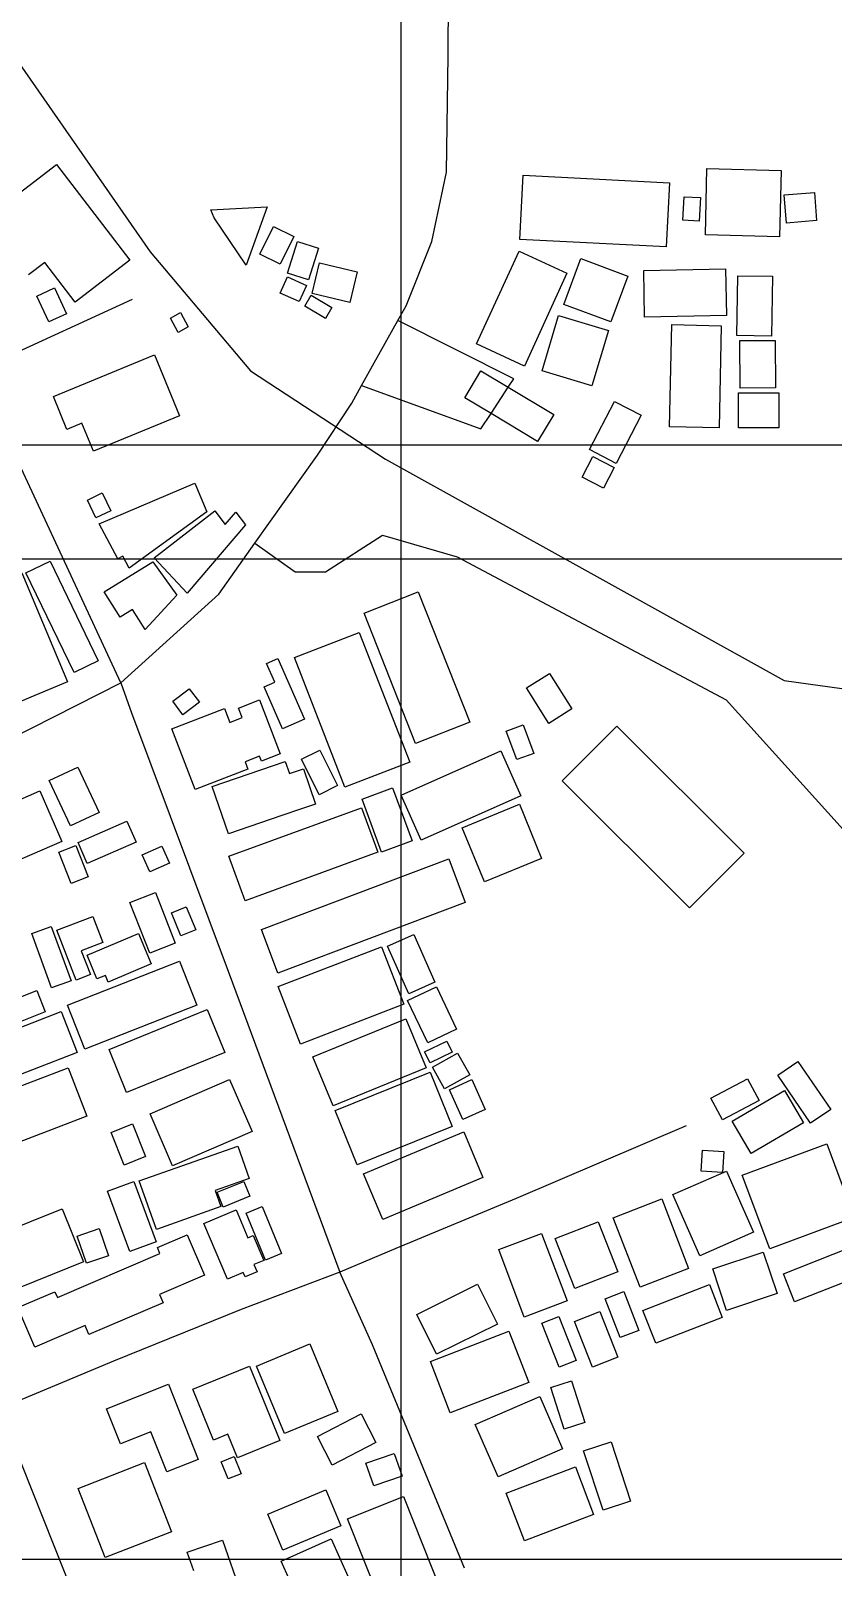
# Model space of a CAD drawing. Header units: metres. Extents: x 375284 to 378017, y 725251 to 730423.
# Drawn here: x 376325.9 to 376486.4, y 727598.4 to 727905.6 of the extents above; entities that cross this region are included whole.
import ezdxf

# ---------------------------------------------------------------- set-up
doc = ezdxf.new("R2010")
doc.units = ezdxf.units.M
for name, color, linetype in [('BUILDINGS', 7, 'Continuous'), ('GRID', 4, 'Continuous'), ('PLOT', 1, 'Continuous'), ('RIVERS', 5, 'Continuous'), ('ROADS', 8, 'Continuous')]:
    doc.layers.add(name, color=color, linetype=linetype)

msp = doc.modelspace()

# ---------------------------------------------------------------- linework, layer by layer
at = {"layer": 'BUILDINGS'}
for p, q in [((376320.18, 727870.44), (376331.11, 727878.81)), ((376331.11, 727878.81), (376345.73, 727859.69)), ((376460.8, 727864.73), (376461.13, 727878.02)), ((376461.13, 727878.02), (376475.98, 727877.65)), ((376423.72, 727863.84), (376424.38, 727876.67)), ((376424.38, 727876.67), (376453.63, 727875.18)), ((376453.63, 727875.18), (376452.97, 727862.34)), ((376475.98, 727877.65), (376475.65, 727864.36)), ((376456.28, 727867.69), (376456.55, 727872.38)), ((376456.55, 727872.38), (376459.82, 727872.2)), ((376459.82, 727872.2), (376459.56, 727867.5)), ((376476.55, 727872.76), (376482.6, 727873.24)), ((376477.01, 727867.12), (376476.55, 727872.76)), ((376482.6, 727873.24), (376483.05, 727867.6)), ((376361.94, 727869.77), (376373.2, 727870.33)), ((376362.58, 727868.18), (376361.94, 727869.77)), ((376373.2, 727870.33), (376369.01, 727858.7)), ((376369.01, 727858.7), (376362.58, 727868.18)), ((376371.71, 727860.89), (376374.44, 727866.41)), ((376374.44, 727866.41), (376378.51, 727864.4)), ((376459.56, 727867.5), (376456.28, 727867.69)), ((376483.05, 727867.6), (376477.01, 727867.12)), ((376378.51, 727864.4), (376375.78, 727858.88)), ((376377.28, 727857.12), (376379.29, 727863.43)), ((376379.29, 727863.43), (376383.47, 727862.1)), ((376452.97, 727862.34), (376423.72, 727863.84)), ((376475.65, 727864.36), (376460.8, 727864.73)), ((376345.73, 727859.69), (376334.8, 727851.33)), ((376375.78, 727858.88), (376371.71, 727860.89)), ((376383.47, 727862.1), (376381.45, 727855.79)), ((376415.04, 727842.94), (376423.55, 727861.52)), ((376423.55, 727861.52), (376433.14, 727857.13)), ((376432.51, 727850.85), (376435.94, 727860.03)), ((376435.94, 727860.03), (376445.33, 727856.53)), ((376328.73, 727859.26), (376325.48, 727856.79)), ((376334.8, 727851.33), (376328.73, 727859.26)), ((376375.81, 727853.12), (376377.28, 727856.37)), ((376381.45, 727855.79), (376377.28, 727857.12)), ((376377.28, 727856.37), (376381.07, 727854.66)), ((376382.23, 727853.02), (376383.69, 727859.14)), ((376383.69, 727859.14), (376391.19, 727857.35)), ((376391.19, 727857.35), (376389.73, 727851.23)), ((376433.14, 727857.13), (376424.63, 727838.54)), ((376445.33, 727856.53), (376441.89, 727847.34)), ((376448.49, 727857.65), (376464.83, 727857.94)), ((376448.65, 727848.3), (376448.49, 727857.65)), ((376464.83, 727857.94), (376465, 727848.61)), ((376467.07, 727844.65), (376467.29, 727856.59)), ((376467.29, 727856.59), (376474.25, 727856.47)), ((376474.25, 727856.47), (376474.02, 727844.53)), ((376327.15, 727852.53), (376330.66, 727854.17)), ((376330.66, 727854.17), (376333.08, 727849)), ((376381.07, 727854.66), (376379.61, 727851.41)), ((376329.58, 727847.35), (376327.15, 727852.53)), ((376379.61, 727851.41), (376375.81, 727853.12)), ((376380.71, 727850.52), (376381.97, 727852.68)), ((376384.88, 727848.06), (376380.71, 727850.52)), ((376381.97, 727852.68), (376386.15, 727850.22)), ((376389.73, 727851.23), (376382.23, 727853.02)), ((376441.89, 727847.34), (376432.51, 727850.85)), ((376333.08, 727849), (376329.58, 727847.35)), ((376353.87, 727848.12), (376355.9, 727849.21)), ((376355.39, 727845.27), (376353.87, 727848.12)), ((376355.9, 727849.21), (376357.43, 727846.35)), ((376386.15, 727850.22), (376384.88, 727848.06)), ((376428.18, 727837.56), (376431.47, 727848.61)), ((376431.47, 727848.61), (376441.42, 727845.65)), ((376465, 727848.61), (376448.65, 727848.3)), ((376357.43, 727846.35), (376355.39, 727845.27)), ((376441.42, 727845.65), (376438.13, 727834.6)), ((376453.63, 727826.37), (376454.08, 727846.82)), ((376454.08, 727846.82), (376463.98, 727846.6)), ((376463.98, 727846.6), (376463.54, 727826.15)), ((376474.02, 727844.53), (376467.07, 727844.65)), ((376424.63, 727838.54), (376415.04, 727842.94)), ((376467.67, 727843.61), (376474.76, 727843.66)), ((376467.75, 727834.13), (376467.67, 727843.61)), ((376474.76, 727843.66), (376474.84, 727834.19)), ((376330.47, 727832.44), (376350.66, 727840.77)), ((376350.66, 727840.77), (376355.68, 727828.61)), ((376412.7, 727832.17), (376415.94, 727837.56)), ((376415.94, 727837.56), (376421.35, 727834.32)), ((376438.13, 727834.6), (376428.18, 727837.56)), ((376333.18, 727825.87), (376330.47, 727832.44)), ((376417.96, 727829.02), (376412.7, 727832.17)), ((376421.35, 727834.32), (376430.5, 727828.83)), ((376467.4, 727833.16), (376475.47, 727833.16)), ((376467.4, 727826.17), (376467.4, 727833.16)), ((376474.84, 727834.19), (376467.75, 727834.13)), ((376475.47, 727833.16), (376475.47, 727826.17)), ((376427.26, 727823.44), (376417.96, 727829.02)), ((376430.5, 727828.83), (376427.26, 727823.44)), ((376437.66, 727821.82), (376442.67, 727831.44)), ((376442.67, 727831.44), (376447.95, 727828.7)), ((376336.17, 727827.1), (376333.18, 727825.87)), ((376338.48, 727821.5), (376336.17, 727827.1)), ((376355.68, 727828.61), (376338.48, 727821.5)), ((376447.95, 727828.7), (376442.95, 727819.06)), ((376463.54, 727826.15), (376453.63, 727826.37)), ((376475.47, 727826.17), (376467.4, 727826.17)), ((376436.16, 727816.29), (376438.29, 727820.43)), ((376442.95, 727819.06), (376437.66, 727821.82)), ((376438.29, 727820.43), (376442.54, 727818.25)), ((376442.54, 727818.25), (376440.42, 727814.11)), ((376339.65, 727806.99), (376358.76, 727815.09)), ((376358.76, 727815.09), (376361.17, 727809.41)), ((376440.42, 727814.11), (376436.16, 727816.29)), ((376337.26, 727811.73), (376340.25, 727813.16)), ((376338.95, 727808.18), (376337.26, 727811.73)), ((376340.25, 727813.16), (376341.94, 727809.59)), ((376341.94, 727809.59), (376338.95, 727808.18)), ((376361.17, 727809.41), (376345.61, 727798.16)), ((376350.58, 727800.17), (376362.72, 727809.57)), ((376362.72, 727809.57), (376364.82, 727806.86)), ((376364.82, 727806.86), (376366.92, 727809.35)), ((376366.92, 727809.35), (376368.88, 727806.81)), ((376343.34, 727799.96), (376339.65, 727806.99)), ((376368.88, 727806.81), (376357.22, 727793.1)), ((376324.95, 727797.18), (376329.8, 727799.53)), ((376329.8, 727799.53), (376339.45, 727779.6)), ((376340.65, 727793.37), (376350.36, 727799.42)), ((376344.38, 727800.51), (376343.34, 727799.96)), ((376345.61, 727798.16), (376344.38, 727800.51)), ((376350.36, 727799.42), (376355.12, 727792.76)), ((376357.22, 727793.1), (376350.58, 727800.17)), ((376324.17, 727797.19), (376333.26, 727775.38)), ((376334.61, 727777.26), (376324.95, 727797.18)), ((376343.8, 727788.33), (376340.65, 727793.37)), ((376355.12, 727792.76), (376348.79, 727785.84)), ((376392.57, 727789.12), (376403.39, 727793.39)), ((376403.39, 727793.39), (376413.69, 727767.34)), ((376346.29, 727789.87), (376343.8, 727788.33)), ((376348.79, 727785.84), (376346.29, 727789.87)), ((376402.87, 727763.07), (376392.57, 727789.12)), ((376378.69, 727780.24), (376391.61, 727785.27)), ((376391.61, 727785.27), (376401.7, 727759.36)), ((376339.45, 727779.6), (376334.61, 727777.26)), ((376373.07, 727779.09), (376375.32, 727780.09)), ((376375.32, 727780.09), (376380.69, 727767.97)), ((376388.76, 727754.33), (376378.69, 727780.24)), ((376374.72, 727775.36), (376373.07, 727779.09)), ((376425.04, 727774.19), (376429.65, 727777.1)), ((376429.65, 727777.1), (376434.13, 727770.01)), ((376333.26, 727775.38), (376323.87, 727771.46)), ((376354.36, 727771.54), (376357.64, 727774.01)), ((376357.64, 727774.01), (376359.65, 727771.31)), ((376372.57, 727774.41), (376374.72, 727775.36)), ((376376.3, 727766.02), (376372.57, 727774.41)), ((376429.52, 727767.09), (376425.04, 727774.19)), ((376356.37, 727768.84), (376354.36, 727771.54)), ((376359.65, 727771.31), (376356.37, 727768.84)), ((376367.45, 727770.15), (376371.64, 727771.78)), ((376371.64, 727771.78), (376375.81, 727761.01)), ((376354.13, 727766.02), (376364.65, 727770.08)), ((376364.65, 727770.08), (376365.73, 727767.3)), ((376365.73, 727767.3), (376368.18, 727768.25)), ((376368.18, 727768.25), (376367.45, 727770.15)), ((376380.69, 727767.97), (376376.3, 727766.02)), ((376413.69, 727767.34), (376402.87, 727763.07)), ((376434.13, 727770.01), (376429.52, 727767.09)), ((376358.82, 727753.88), (376354.13, 727766.02)), ((376421.01, 727765.54), (376424.39, 727766.78)), ((376423.11, 727759.86), (376421.01, 727765.54)), ((376424.39, 727766.78), (376426.48, 727761.1)), ((376432.21, 727755.6), (376443.1, 727766.52)), ((376443.1, 727766.52), (376468.55, 727741.14)), ((376380.04, 727759.93), (376383.72, 727761.77)), ((376383.72, 727761.77), (376387.26, 727754.69)), ((376399.96, 727752.73), (376419.89, 727761.61)), ((376419.89, 727761.61), (376423.91, 727752.61)), ((376329.61, 727755.68), (376335.35, 727758.37)), ((376335.35, 727758.37), (376339.61, 727749.28)), ((376362.19, 727754.48), (376376.82, 727759.49)), ((376371.68, 727760.54), (376368.78, 727759.42)), ((376368.78, 727759.42), (376369.34, 727757.95)), ((376372.06, 727759.56), (376371.68, 727760.54)), ((376375.81, 727761.01), (376372.06, 727759.56)), ((376376.82, 727759.49), (376377.64, 727757.08)), ((376383.58, 727752.84), (376380.04, 727759.93)), ((376401.7, 727759.36), (376388.76, 727754.33)), ((376426.48, 727761.1), (376423.11, 727759.86)), ((376333.86, 727746.59), (376329.61, 727755.68)), ((376369.34, 727757.95), (376358.82, 727753.88)), ((376377.64, 727757.08), (376380.45, 727758.04)), ((376380.45, 727758.04), (376382.86, 727750.97)), ((376457.66, 727730.22), (376432.21, 727755.6)), ((376317.78, 727749.26), (376327.78, 727753.59)), ((376327.78, 727753.59), (376332.16, 727743.46)), ((376365.44, 727745), (376362.19, 727754.48)), ((376387.26, 727754.69), (376383.58, 727752.84)), ((376392.2, 727751.94), (376398.29, 727754.19)), ((376396.08, 727741.38), (376392.2, 727751.94)), ((376398.29, 727754.19), (376402.17, 727743.62)), ((376403.97, 727743.73), (376399.96, 727752.73)), ((376423.91, 727752.61), (376403.97, 727743.73)), ((376339.61, 727749.28), (376333.86, 727746.59)), ((376365.55, 727740.53), (376392.05, 727750.23)), ((376380.06, 727750.01), (376376.15, 727748.66)), ((376382.86, 727750.97), (376380.06, 727750.01)), ((376392.05, 727750.23), (376395.31, 727741.33)), ((376412.21, 727746.23), (376423.63, 727750.93)), ((376423.63, 727750.93), (376428.07, 727740.1)), ((376335.39, 727743.3), (376345.17, 727747.54)), ((376345.17, 727747.54), (376347, 727743.34)), ((376376.15, 727748.66), (376365.44, 727745)), ((376416.65, 727735.41), (376412.21, 727746.23)), ((376332.16, 727743.46), (376322.16, 727739.14)), ((376337.21, 727739.09), (376335.39, 727743.3)), ((376347, 727743.34), (376337.21, 727739.09)), ((376402.17, 727743.62), (376396.08, 727741.38)), ((376331.55, 727741.35), (376334.94, 727742.69)), ((376334.04, 727735.07), (376331.55, 727741.35)), ((376334.94, 727742.69), (376337.44, 727736.4)), ((376348.21, 727740.79), (376352.12, 727742.56)), ((376349.76, 727737.4), (376348.21, 727740.79)), ((376352.12, 727742.56), (376353.65, 727739.17)), ((376368.81, 727731.63), (376365.55, 727740.53)), ((376395.31, 727741.33), (376368.81, 727731.63)), ((376372.04, 727725.89), (376409.51, 727740)), ((376409.51, 727740), (376412.8, 727731.28)), ((376428.07, 727740.1), (376416.65, 727735.41)), ((376468.55, 727741.14), (376457.66, 727730.22)), ((376353.65, 727739.17), (376349.76, 727737.4)), ((376337.44, 727736.4), (376334.04, 727735.07)), ((376345.73, 727731.27), (376350.85, 727733.28)), ((376349.72, 727721.14), (376345.73, 727731.27)), ((376350.85, 727733.28), (376354.83, 727723.16)), ((376354.06, 727729.21), (376357.01, 727730.44)), ((376357.01, 727730.44), (376358.92, 727725.86)), ((376412.8, 727731.28), (376375.33, 727717.18)), ((376331.18, 727725.78), (376338.35, 727728.51)), ((376338.35, 727728.51), (376340.33, 727723.3)), ((376355.97, 727724.63), (376354.06, 727729.21)), ((376326.14, 727725.08), (376330.02, 727726.49)), ((376330.11, 727714.2), (376326.14, 727725.08)), ((376330.02, 727726.49), (376334, 727715.61)), ((376334.99, 727715.78), (376331.18, 727725.78)), ((376337.19, 727720.74), (376347.49, 727725.08)), ((376347.49, 727725.08), (376350.04, 727719)), ((376358.92, 727725.86), (376355.97, 727724.63)), ((376375.33, 727717.18), (376372.04, 727725.89)), ((376397.28, 727722.57), (376402.49, 727724.91)), ((376402.49, 727724.91), (376406.74, 727715.38)), ((376340.33, 727723.3), (376336.04, 727721.66)), ((376336.04, 727721.66), (376337.87, 727716.87)), ((376354.83, 727723.16), (376349.72, 727721.14)), ((376375.41, 727714.48), (376396.08, 727722.45)), ((376396.08, 727722.45), (376400.52, 727710.96)), ((376401.53, 727713.05), (376397.28, 727722.57)), ((376333.31, 727710.75), (376355.7, 727719.55)), ((376339.18, 727716), (376337.19, 727720.74)), ((376350.04, 727719), (376341.44, 727715.38)), ((376355.7, 727719.55), (376359.14, 727710.79)), ((376334, 727715.61), (376330.11, 727714.2)), ((376337.87, 727716.87), (376334.99, 727715.78)), ((376340.87, 727716.72), (376339.18, 727716)), ((376341.44, 727715.38), (376340.87, 727716.72)), ((376406.74, 727715.38), (376401.53, 727713.05)), ((376314.19, 727708.51), (376327.15, 727713.69)), ((376327.15, 727713.69), (376328.85, 727709.44)), ((376379.85, 727702.97), (376375.41, 727714.48)), ((376401.27, 727711.68), (376407.05, 727714.42)), ((376407.05, 727714.42), (376411.08, 727705.95)), ((376323.5, 727706.16), (376332.03, 727709.48)), ((376328.85, 727709.44), (376323.52, 727707.3)), ((376332.03, 727709.48), (376335.2, 727701.32)), ((376336.76, 727701.97), (376333.31, 727710.75)), ((376359.14, 727710.79), (376336.76, 727701.97)), ((376341.59, 727701.93), (376361.22, 727709.92)), ((376361.22, 727709.92), (376364.74, 727701.28)), ((376400.52, 727710.96), (376379.85, 727702.97)), ((376405.3, 727703.21), (376401.27, 727711.68)), ((376382.34, 727700.44), (376400.93, 727708.06)), ((376400.93, 727708.06), (376404.96, 727698.23)), ((376411.08, 727705.95), (376405.3, 727703.21)), ((376404.68, 727701.45), (376409.09, 727703.58)), ((376409.09, 727703.58), (376410.17, 727701.35)), ((376335.2, 727701.32), (376323.03, 727696.58)), ((376345.11, 727693.29), (376341.59, 727701.93)), ((376364.74, 727701.28), (376345.11, 727693.29)), ((376386.37, 727690.61), (376382.34, 727700.44)), ((376405.76, 727699.22), (376404.68, 727701.45)), ((376410.17, 727701.35), (376405.76, 727699.22)), ((376406.23, 727698.35), (376411.27, 727701.19)), ((376411.27, 727701.19), (376413.72, 727696.84)), ((376305.25, 727687.43), (376333.39, 727698.25)), ((376333.39, 727698.25), (376337.12, 727688.57)), ((376404.96, 727698.23), (376386.37, 727690.61)), ((376386.83, 727689.69), (376405.79, 727697.35)), ((376405.79, 727697.35), (376410.17, 727686.48)), ((376408.68, 727694.01), (376406.23, 727698.35)), ((376413.72, 727696.84), (376408.68, 727694.01)), ((376475.28, 727696.79), (376479.29, 727699.52)), ((376481.85, 727687.15), (376475.28, 727696.79)), ((376479.29, 727699.52), (376485.86, 727689.88)), ((376349.79, 727689.04), (376365.69, 727695.91)), ((376365.69, 727695.91), (376370.19, 727685.5)), ((376409.63, 727693.87), (376414.1, 727695.89)), ((376412.32, 727687.9), (376409.63, 727693.87)), ((376414.1, 727695.89), (376416.79, 727689.92)), ((376461.92, 727692.16), (376469.25, 727696.07)), ((376466.18, 727687.6), (376476.63, 727693.73)), ((376469.25, 727696.07), (376471.56, 727691.74)), ((376476.63, 727693.73), (376480.41, 727687.24)), ((376464.23, 727687.82), (376461.92, 727692.16)), ((376471.56, 727691.74), (376464.23, 727687.82)), ((376337.12, 727688.57), (376311.11, 727678.57)), ((376354.28, 727678.63), (376349.79, 727689.04)), ((376391.21, 727678.82), (376386.83, 727689.69)), ((376416.79, 727689.92), (376412.32, 727687.9)), ((376469.97, 727681.12), (376466.18, 727687.6)), ((376485.86, 727689.88), (376481.85, 727687.15)), ((376342.01, 727685.33), (376346.31, 727687.04)), ((376344.62, 727678.81), (376342.01, 727685.33)), ((376346.31, 727687.04), (376348.91, 727680.53)), ((376370.19, 727685.5), (376354.28, 727678.63)), ((376410.17, 727686.48), (376391.21, 727678.82)), ((376392.49, 727677.08), (376412.5, 727685.44)), ((376412.5, 727685.44), (376416.33, 727676.29)), ((376480.41, 727687.24), (376469.97, 727681.12)), ((376347.63, 727675.65), (376367.35, 727682.6)), ((376367.35, 727682.6), (376369.63, 727676.11)), ((376459.98, 727677.56), (376460.24, 727681.78)), ((376460.24, 727681.78), (376464.52, 727681.51)), ((376464.52, 727681.51), (376464.25, 727677.3)), ((376468.19, 727676.77), (376485.06, 727683.05)), ((376485.06, 727683.05), (376490.54, 727668.3)), ((376348.91, 727680.53), (376344.62, 727678.81)), ((376341.29, 727673.57), (376346.52, 727675.51)), ((376346.52, 727675.51), (376350.99, 727663.44)), ((376351.06, 727665.95), (376347.63, 727675.65)), ((376369.63, 727676.11), (376362.82, 727673.72)), ((376363.22, 727673.36), (376368.56, 727675.53)), ((376368.56, 727675.53), (376369.76, 727672.56)), ((376396.32, 727667.93), (376392.49, 727677.08)), ((376416.33, 727676.29), (376396.32, 727667.93)), ((376454.31, 727672.9), (376465.04, 727677.61)), ((376464.25, 727677.3), (376459.98, 727677.56)), ((376465.04, 727677.61), (376470.42, 727665.37)), ((376473.67, 727662.03), (376468.19, 727676.77)), ((376345.77, 727661.5), (376341.29, 727673.57)), ((376362.82, 727673.72), (376363.95, 727670.49)), ((376364.42, 727670.4), (376363.22, 727673.36)), ((376369.76, 727672.56), (376364.42, 727670.4)), ((376459.68, 727660.65), (376454.31, 727672.9)), ((376316.21, 727663.64), (376332.19, 727670.07)), ((376332.19, 727670.07), (376336.48, 727659.43)), ((376363.95, 727670.49), (376351.06, 727665.95)), ((376360.55, 727667.15), (376366.98, 727669.87)), ((376366.98, 727669.87), (376369.35, 727664.26)), ((376369.03, 727669.2), (376372.23, 727670.51)), ((376372.85, 727659.81), (376369.03, 727669.2)), ((376372.23, 727670.51), (376376.05, 727661.12)), ((376442.36, 727668.27), (376452.09, 727672.03)), ((376452.09, 727672.03), (376457.46, 727658.15)), ((376335.24, 727664.61), (376339.65, 727666.11)), ((376339.65, 727666.11), (376341.49, 727660.66)), ((376365.27, 727655.99), (376360.55, 727667.15)), ((376430.79, 727664.09), (376439.37, 727667.45)), ((376439.37, 727667.45), (376443.28, 727657.47)), ((376447.74, 727654.39), (376442.36, 727668.27)), ((376490.54, 727668.3), (376473.67, 727662.03)), ((376337.09, 727659.17), (376335.24, 727664.61)), ((376350.99, 727663.44), (376345.77, 727661.5)), ((376351.28, 727662.3), (376357.19, 727664.83)), ((376357.19, 727664.83), (376360.65, 727656.81)), ((376369.35, 727664.26), (376370.43, 727664.72)), ((376370.43, 727664.72), (376372.53, 727659.74)), ((376419.52, 727661.93), (376428.07, 727665.13)), ((376428.07, 727665.13), (376433.15, 727651.63)), ((376434.7, 727654.11), (376430.79, 727664.09)), ((376470.42, 727665.37), (376459.68, 727660.65)), ((376476.4, 727657.07), (376497.9, 727665.58)), ((376331.26, 727652.33), (376351.77, 727661.14)), ((376341.49, 727660.66), (376337.09, 727659.17)), ((376351.77, 727661.14), (376351.28, 727662.3)), ((376376.05, 727661.12), (376372.85, 727659.81)), ((376424.6, 727648.42), (376419.52, 727661.93)), ((376462.29, 727658.04), (376472.37, 727661.4)), ((376472.37, 727661.4), (376475.13, 727653.11)), ((376500.13, 727659.96), (376478.63, 727651.44)), ((376336.48, 727659.43), (376320.5, 727652.99)), ((376360.65, 727656.81), (376351.68, 727652.95)), ((376368.42, 727657.32), (376365.27, 727655.99)), ((376368.79, 727656.44), (376368.42, 727657.32)), ((376371.19, 727657.46), (376368.79, 727656.44)), ((376372.53, 727659.74), (376370.57, 727658.91)), ((376370.57, 727658.91), (376371.19, 727657.46)), ((376443.28, 727657.47), (376434.7, 727654.11)), ((376457.46, 727658.15), (376447.74, 727654.39)), ((376465.05, 727649.76), (376462.29, 727658.04)), ((376478.63, 727651.44), (376476.4, 727657.07)), ((376403.1, 727648.93), (376415.27, 727654.98)), ((376415.27, 727654.98), (376419.22, 727647.03)), ((376448.33, 727649.76), (376461.62, 727654.9)), ((376461.62, 727654.9), (376464.16, 727648.35)), ((376323.38, 727650.31), (376330.76, 727653.48)), ((376330.76, 727653.48), (376331.26, 727652.33)), ((376352.41, 727651.27), (376337.57, 727644.9)), ((376351.68, 727652.95), (376352.41, 727651.27)), ((376433.15, 727651.63), (376424.6, 727648.42)), ((376440.8, 727652.07), (376444.52, 727653.5)), ((376443.78, 727644.3), (376440.8, 727652.07)), ((376444.52, 727653.5), (376447.51, 727645.74)), ((376475.13, 727653.11), (376465.05, 727649.76)), ((376326.77, 727642.41), (376323.38, 727650.31)), ((376407.05, 727640.98), (376403.1, 727648.93)), ((376428.1, 727647.22), (376431.49, 727648.56)), ((376431.49, 727648.56), (376435, 727639.75)), ((376434.67, 727647.52), (376439.7, 727649.5)), ((376438.26, 727638.41), (376434.67, 727647.52)), ((376439.7, 727649.5), (376443.29, 727640.39)), ((376450.88, 727643.19), (376448.33, 727649.76)), ((376464.16, 727648.35), (376450.88, 727643.19)), ((376336.79, 727646.71), (376326.77, 727642.41)), ((376337.57, 727644.9), (376336.79, 727646.71)), ((376405.86, 727639.53), (376421.54, 727645.58)), ((376419.22, 727647.03), (376407.05, 727640.98)), ((376421.54, 727645.58), (376425.49, 727635.34)), ((376431.61, 727638.41), (376428.1, 727647.22)), ((376447.51, 727645.74), (376443.78, 727644.3)), ((376371.08, 727638.63), (376381.75, 727643.06)), ((376381.75, 727643.06), (376387.35, 727629.57)), ((376358.31, 727634.01), (376369.66, 727638.63)), ((376369.66, 727638.63), (376375.74, 727623.72)), ((376376.68, 727625.14), (376371.08, 727638.63)), ((376409.82, 727629.29), (376405.86, 727639.53)), ((376435, 727639.75), (376431.61, 727638.41)), ((376443.29, 727640.39), (376438.26, 727638.41)), ((376425.49, 727635.34), (376409.82, 727629.29)), ((376429.9, 727634.31), (376434.06, 727635.65)), ((376434.06, 727635.65), (376436.74, 727627.37)), ((376341.06, 727630.05), (376353.45, 727634.97)), ((376353.45, 727634.97), (376359.43, 727619.96)), ((376362.47, 727623.8), (376358.31, 727634.01)), ((376414.81, 727626.91), (376427.73, 727632.52)), ((376427.73, 727632.52), (376432.27, 727622.06)), ((376432.58, 727626.02), (376429.9, 727634.31)), ((376343.85, 727623.06), (376341.06, 727630.05)), ((376387.35, 727629.57), (376376.68, 727625.14)), ((376383.24, 727624.53), (376391.97, 727629.08)), ((376391.97, 727629.08), (376394.95, 727623.37)), ((376419.36, 727616.46), (376414.81, 727626.91)), ((376436.74, 727627.37), (376432.58, 727626.02)), ((376349.97, 727625.5), (376343.85, 727623.06)), ((376353.16, 727617.47), (376349.97, 727625.5)), ((376365.37, 727624.98), (376362.47, 727623.8)), ((376367.28, 727620.27), (376365.37, 727624.98)), ((376375.74, 727623.72), (376367.28, 727620.27)), ((376386.22, 727618.82), (376383.24, 727624.53)), ((376394.95, 727623.37), (376386.22, 727618.82)), ((376436.46, 727621.69), (376441.99, 727623.5)), ((376441.99, 727623.5), (376445.86, 727611.62)), ((376359.43, 727619.96), (376353.16, 727617.47)), ((376364.02, 727619.49), (376366.63, 727620.53)), ((376366.63, 727620.53), (376368, 727617.11)), ((376392.95, 727619.23), (376398.62, 727621.17)), ((376398.62, 727621.17), (376400.16, 727616.64)), ((376432.27, 727622.06), (376419.36, 727616.46)), ((376440.35, 727609.82), (376436.46, 727621.69)), ((376335.45, 727614.17), (376348.7, 727619.35)), ((376348.7, 727619.35), (376354.1, 727605.51)), ((376365.39, 727616.07), (376364.02, 727619.49)), ((376368, 727617.11), (376365.39, 727616.07)), ((376394.5, 727614.7), (376392.95, 727619.23)), ((376421.01, 727613.18), (376434.82, 727618.48)), ((376434.82, 727618.48), (376438.47, 727608.96)), ((376340.85, 727600.35), (376335.45, 727614.17)), ((376373.34, 727609.03), (376384.96, 727613.86)), ((376384.96, 727613.86), (376387.96, 727606.66)), ((376400.16, 727616.64), (376394.5, 727614.7)), ((376389.29, 727608.1), (376400.45, 727612.55)), ((376400.45, 727612.55), (376408.07, 727593.45)), ((376424.67, 727603.66), (376421.01, 727613.18)), ((376445.86, 727611.62), (376440.35, 727609.82)), ((376376.34, 727601.82), (376373.34, 727609.03)), ((376396.9, 727589), (376389.29, 727608.1)), ((376438.47, 727608.96), (376424.67, 727603.66)), ((376354.1, 727605.51), (376340.85, 727600.35)), ((376387.96, 727606.66), (376376.34, 727601.82)), ((376357.23, 727601.41), (376364.29, 727603.84)), ((376364.29, 727603.84), (376367.93, 727593.3)), ((376376.01, 727599.6), (376386, 727604.07)), ((376386, 727604.07), (376389.33, 727596.65)), ((376358.51, 727597.7), (376357.23, 727601.41)), ((376379.32, 727592.17), (376376.01, 727599.6))]:
    msp.add_line(p, q, dxfattribs=at)
at = {"layer": 'GRID'}
for p, q in [((376400, 726600), (376400, 728000)), ((376000, 727800), (377400, 727800)), ((376000, 727600), (377400, 727600))]:
    msp.add_line(p, q, dxfattribs=at)
at = {"layer": 'PLOT'}
msp.add_line((376170.82, 727822.8), (377284.02, 727822.8), dxfattribs=at)
at = {"layer": 'RIVERS'}
for p, q in [((376302.8, 727928.89), (376349.84, 727861.35)), ((376349.84, 727861.35), (376369.86, 727837.59)), ((376369.86, 727837.59), (376396.88, 727819.9)), ((376396.88, 727819.9), (376476.53, 727775.65)), ((376476.53, 727775.65), (376490.5, 727773.77))]:
    msp.add_line(p, q, dxfattribs=at)
at = {"layer": 'ROADS'}
for p, q in [((376409.37, 727900.57), (376409.51, 727924.9)), ((376409.07, 727877.28), (376409.37, 727900.57)), ((376406.09, 727863.4), (376409.07, 727877.28)), ((376401.01, 727850.56), (376406.09, 727863.4)), ((376314.96, 727837.57), (376346.27, 727851.88)), ((376399.35, 727847.61), (376401.01, 727850.56)), ((376392.08, 727834.65), (376399.35, 727847.61)), ((376422.51, 727836), (376399.35, 727847.61)), ((376343.97, 727775.23), (376314.96, 727837.57)), ((376421.35, 727834.32), (376422.51, 727836)), ((376390.11, 727831.14), (376392.08, 727834.65)), ((376392.08, 727834.65), (376415.94, 727826)), ((376417.96, 727829.02), (376421.35, 727834.32)), ((376383.24, 727820.7), (376390.11, 727831.14)), ((376415.94, 727826), (376417.96, 727829.02)), ((376370.76, 727803.12), (376383.24, 727820.7)), ((376384.88, 727797.4), (376396.23, 727804.72)), ((376396.23, 727804.72), (376411.16, 727800.39)), ((376363.54, 727792.93), (376370.76, 727803.12)), ((376370.76, 727803.12), (376378.77, 727797.4)), ((376411.16, 727800.39), (376464.94, 727771.78)), ((376378.77, 727797.4), (376384.88, 727797.4)), ((376343.97, 727775.23), (376363.54, 727792.93)), ((376321.74, 727763.97), (376343.97, 727775.23)), ((376343.97, 727775.23), (376346.07, 727769.19)), ((376464.94, 727771.78), (376492.67, 727741.08)), ((376346.07, 727769.19), (376365.41, 727717.54)), ((376365.41, 727717.54), (376387.72, 727657.37)), ((376456.99, 727686.63), (376422.95, 727672.15)), ((376422.95, 727672.15), (376398.92, 727662.15)), ((376398.92, 727662.15), (376387.72, 727657.37)), ((376387.72, 727657.37), (376368.01, 727649.91)), ((376394.29, 727642.88), (376387.72, 727657.37)), ((376368.01, 727649.91), (376342.49, 727639.61)), ((376412.65, 727598.25), (376394.29, 727642.88)), ((376342.49, 727639.61), (376319.65, 727630.05)), ((376319.65, 727630.05), (376337.65, 727584.91))]:
    msp.add_line(p, q, dxfattribs=at)

doc.saveas('drawing.dxf')
